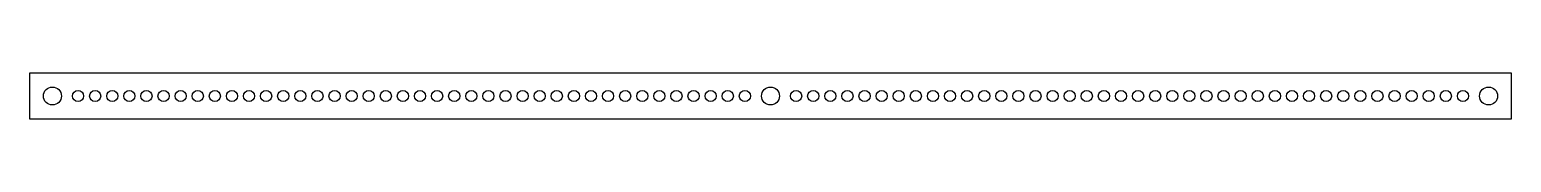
# Model space of a CAD drawing. Header units: inches. Extents: x 0 to 650, y 0 to 20.
import ezdxf

# ---------------------------------------------------------------- set-up
doc = ezdxf.new("R2010")
doc.units = ezdxf.units.IN
doc.header["$MEASUREMENT"] = 0

msp = doc.modelspace()

# ---------------------------------------------------------------- linework, layer by layer
msp.add_lwpolyline([(0, 0), (650, 0), (650, 20), (0, 20)], close=True)
for centre, radius in [((10, 10), 3.95), ((325, 10), 3.95), ((640, 10), 3.95), ((21.25, 10), 2.45), ((28.75, 10), 2.45), ((36.25, 10), 2.45), ((43.75, 10), 2.45), ((51.25, 10), 2.45), ((58.75, 10), 2.45), ((66.25, 10), 2.45), ((73.75, 10), 2.45), ((81.25, 10), 2.45), ((88.75, 10), 2.45), ((96.25, 10), 2.45), ((103.75, 10), 2.45), ((111.25, 10), 2.45), ((118.75, 10), 2.45), ((126.25, 10), 2.45), ((133.75, 10), 2.45), ((141.25, 10), 2.45), ((148.75, 10), 2.45), ((156.25, 10), 2.45), ((163.75, 10), 2.45), ((171.25, 10), 2.45), ((178.75, 10), 2.45), ((186.25, 10), 2.45), ((193.75, 10), 2.45), ((201.25, 10), 2.45), ((208.75, 10), 2.45), ((216.25, 10), 2.45), ((223.75, 10), 2.45), ((231.25, 10), 2.45), ((238.75, 10), 2.45), ((246.25, 10), 2.45), ((253.75, 10), 2.45), ((261.25, 10), 2.45), ((268.75, 10), 2.45), ((276.25, 10), 2.45), ((283.75, 10), 2.45), ((291.25, 10), 2.45), ((298.75, 10), 2.45), ((306.25, 10), 2.45), ((313.75, 10), 2.45), ((336.25, 10), 2.45), ((343.75, 10), 2.45), ((351.25, 10), 2.45), ((358.75, 10), 2.45), ((366.25, 10), 2.45), ((373.75, 10), 2.45), ((381.25, 10), 2.45), ((388.75, 10), 2.45), ((396.25, 10), 2.45), ((403.75, 10), 2.45), ((411.25, 10), 2.45), ((418.75, 10), 2.45), ((426.25, 10), 2.45), ((433.75, 10), 2.45), ((441.25, 10), 2.45), ((448.75, 10), 2.45), ((456.25, 10), 2.45), ((463.75, 10), 2.45), ((471.25, 10), 2.45), ((478.75, 10), 2.45), ((486.25, 10), 2.45), ((493.75, 10), 2.45), ((501.25, 10), 2.45), ((508.75, 10), 2.45), ((516.25, 10), 2.45), ((523.75, 10), 2.45), ((531.25, 10), 2.45), ((538.75, 10), 2.45), ((546.25, 10), 2.45), ((553.75, 10), 2.45), ((561.25, 10), 2.45), ((568.75, 10), 2.45), ((576.25, 10), 2.45), ((583.75, 10), 2.45), ((591.25, 10), 2.45), ((598.75, 10), 2.45), ((606.25, 10), 2.45), ((613.75, 10), 2.45), ((621.25, 10), 2.45), ((628.75, 10), 2.45)]:
    msp.add_circle(centre, radius)

doc.saveas('drawing.dxf')
